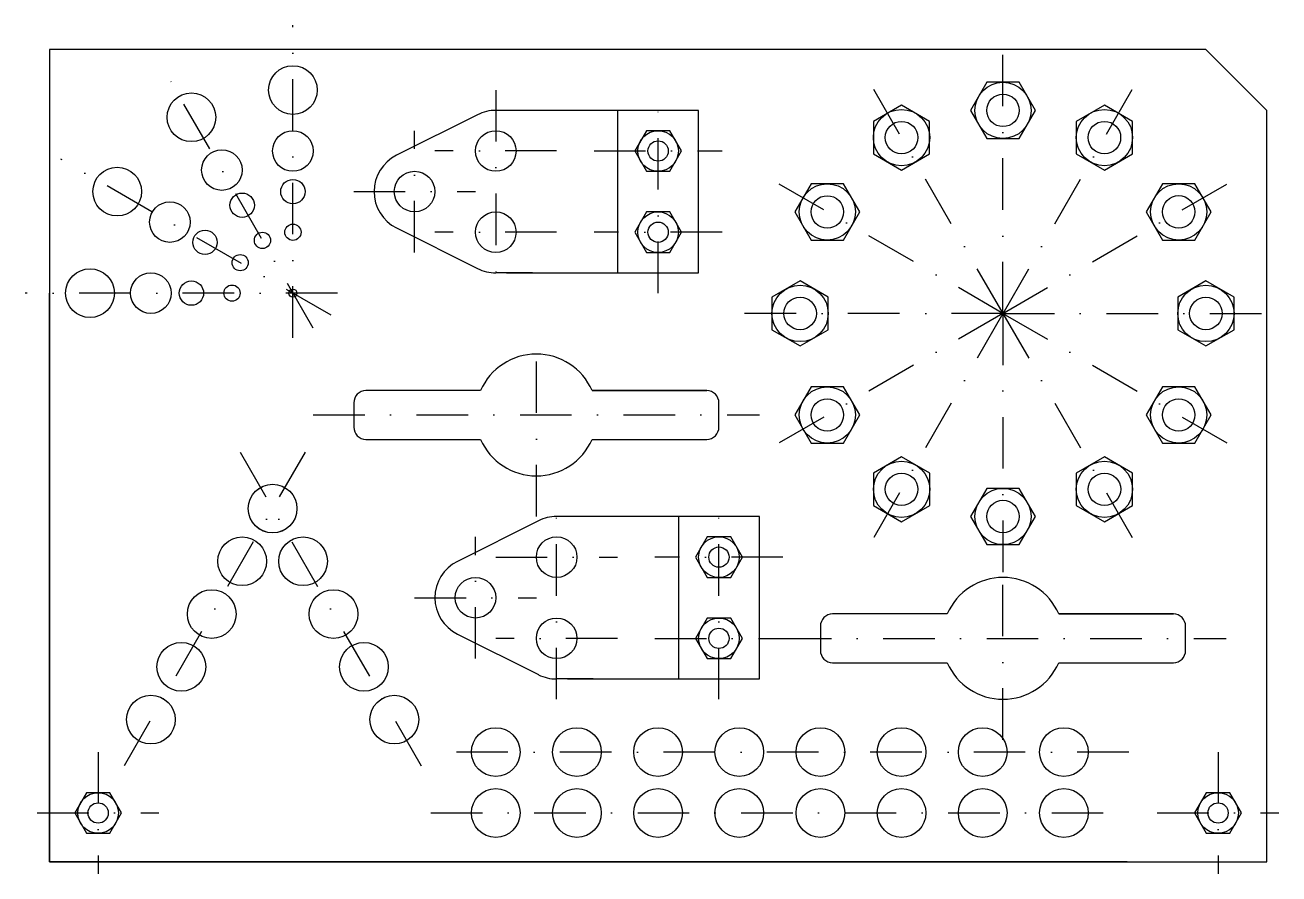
# Model space of a CAD drawing. Header units: millimetres. Extents: x -6 to 303, y -3 to 206.
import ezdxf

# ---------------------------------------------------------------- set-up
doc = ezdxf.new("R2010")
doc.units = ezdxf.units.MM
doc.linetypes.add('DASHDOT', pattern=[25.4, 12.7, -6.35, 0, -6.35])
doc.layers.add('Linha de centro', color=6, linetype='DASHDOT')
doc.layers.add('Peça', color=2, linetype='Continuous')

# ---------------------------------------------------------------- blocks, each defined once
blk = doc.blocks.new('*U3')
blk.add_circle((0, 0), 6)
blk = doc.blocks.new('*U4')
at = {"layer": 'Peça', "color": 0, "linetype": 'ByBlock', "lineweight": -2, "transparency": 16777216}
for p in [(0, 15), (20, 15), (40, 15), (60, 15), (80, 15), (100, 15), (120, 15), (140, 15), (0, 0), (20, 0), (40, 0), (60, 0), (80, 0), (100, 0), (120, 0), (140, 0)]:
    blk.add_blockref('*U3', p, dxfattribs=at)
blk = doc.blocks.new('*U7')
blk.add_circle((6, 6, 0), 6)
blk = doc.blocks.new('*U8')
at = {"layer": 'Peça', "color": 0, "linetype": 'ByBlock', "lineweight": -2, "transparency": 16777216, "rotation": 60.00000000000003}
for p in [(502.33, 100.04, 0), (506.22, 85.55, 0), (510.1, 71.06, 0), (513.98, 56.57, 0), (517.86, 42.08, 0)]:
    blk.add_blockref('*U7', p, dxfattribs=at)
at = {"layer": 'Peça', "color": 0, "linetype": 'ByBlock', "lineweight": -2, "transparency": 16777216}
for p in [(494.14, 102.23, 0), (483.53, 91.63, 0), (472.92, 81.02, 0), (462.32, 70.41, 0), (451.71, 59.81, 0)]:
    blk.add_blockref('*U7', p, dxfattribs=at)
blk = doc.blocks.new('*U12')
blk.add_lwpolyline([(56.93, 54), (50, 58), (43.07, 54), (43.07, 46), (50, 42), (56.93, 46)], close=True)
for radius in [6.93, 4]:
    blk.add_circle((50, 50), radius)
blk = doc.blocks.new('*U13')
at = {"layer": 'Peça', "color": 0, "linetype": 'ByBlock', "lineweight": -2, "transparency": 16777216}
for p, rotation in [((285, 135), 90), ((278.3, 160), 120), ((278.3, 110), 59.99999999999979), ((260, 178.3), 150), ((260, 91.7), 29.99999999999981), ((235, 185), 180), ((210, 178.3), 209.9999999999999), ((210, 91.7), 329.9999999999999), ((191.7, 160), 239.9999999999999), ((191.7, 110), 299.9999999999998), ((185, 135), 269.9999999999999)]:
    blk.add_blockref('*U12', p, dxfattribs=dict(at, rotation=rotation))
blk.add_blockref('*U12', (235, 85), dxfattribs=at)
blk = doc.blocks.new('*U20')
at = {"layer": 'Linha de centro'}
blk.add_line((0, -50), (66.93, -50), dxfattribs=at)
blk = doc.blocks.new('*U21')
at = {"layer": 'Linha de centro', "color": 0, "linetype": 'ByBlock', "lineweight": -2, "transparency": 16777216}
for p, rotation in [((185, 135), 90.00000000000006), ((191.7, 110), 120), ((191.7, 160), 60.00000000000003), ((210, 91.7), 150.0000000000001), ((210, 178.3), 30.00000000000008), ((235, 85), 180), ((260, 91.7), 210), ((278.3, 110), 240), ((285, 135), 270), ((260, 178.3), 330.0000000000001), ((278.3, 160), 300.0000000000001)]:
    blk.add_blockref('*U20', p, dxfattribs=dict(at, rotation=rotation))
blk.add_blockref('*U20', (235, 185), dxfattribs=at)

msp = doc.modelspace()

# ---------------------------------------------------------------- linework, layer by layer
at = {"layer": 'Linha de centro'}
for p, q in [((60, 129), (60, 206)), ((65, 131.34), (27, 197.16)), ((110, 190), (110, 140)), ((150, 140), (150, 190)), ((90, 150), (90, 180)), ((125, 175), (95, 175)), ((134.23, 175), (165.77, 175)), ((69.43, 134.55), (2.84, 173)), ((75, 165), (105, 165)), ((125, 155), (95, 155)), ((165.77, 155), (134.23, 155)), ((71, 140), (-6, 140)), ((120, 85), (120, 125)), ((65, 110), (175, 110)), ((63, 100.82), (17, 21.14)), ((47, 100.82), (93, 21.14)), ((125, 40), (125, 90)), ((165, 40), (165, 90)), ((105, 50), (105, 80)), ((110, 75), (140, 75)), ((180.77, 75), (149.23, 75)), ((235, 30), (235, 70)), ((90, 65), (120, 65)), ((140, 55), (110, 55)), ((149.23, 55), (180, 55)), ((180, 55), (290, 55)), ((12, 27), (12, -3)), ((266, 27), (94, 27)), ((288, 27), (288, -3)), ((-3, 12), (27, 12)), ((94, 12), (266, 12)), ((273, 12), (303, 12))]:
    msp.add_line(p, q, dxfattribs=at)
at = {"layer": 'Peça'}
for p, q in [((285, 200), (0, 200)), ((0, 200), (0, 0)), ((285, 200), (300, 185)), ((105.53, 183.94), (85.53, 173.94)), ((121.19, 185), (110, 185)), ((140, 185), (112.68, 185)), ((160, 185), (140, 185)), ((140, 185), (140, 145)), ((140, 185), (140, 145)), ((160, 145), (160, 185)), ((300, 0), (300, 185)), ((300, 0), (300, 170)), ((85.53, 156.06), (105.53, 146.06)), ((119.02, 145), (110, 145)), ((140, 145), (160, 145)), ((0, 0), (0, 140)), ((106.25, 116), (78, 116)), ((133.75, 116), (162, 116)), ((162, 116), (133.75, 116)), ((75, 113), (75, 107)), ((165, 107), (165, 113)), ((78, 104), (106.25, 104)), ((133.75, 104), (162, 104)), ((120.53, 83.94), (100.53, 73.94)), ((136.19, 85), (125, 85)), ((155, 85), (127.68, 85)), ((175, 85), (155, 85)), ((155, 85), (155, 45)), ((155, 85), (155, 45)), ((175, 45), (175, 85)), ((221.25, 61), (193, 61)), ((248.75, 61), (277, 61)), ((277, 61), (248.75, 61)), ((100.53, 56.06), (120.53, 46.06)), ((190, 58), (190, 52)), ((280, 52), (280, 58)), ((193, 49), (221.25, 49)), ((248.75, 49), (277, 49)), ((134.02, 45), (125, 45)), ((155, 45), (175, 45)), ((0, 0), (300, 0)), ((0, 0), (300, 0)), ((0, 0), (0, 0)), ((265.62, 0), (0, 0))]:
    msp.add_line(p, q, dxfattribs=at)
for points in [[(140, 185), (112.68, 185)], [(112.68, 145), (140, 145)], [(155, 85), (127.68, 85)], [(127.68, 45), (155, 45)]]:
    msp.add_lwpolyline(points, dxfattribs=at)
for points in [[(152.89, 170), (155.77, 175), (152.89, 180), (147.11, 180), (144.23, 175), (147.11, 170)], [(152.89, 150), (155.77, 155), (152.89, 160), (147.11, 160), (144.23, 155), (147.11, 150)], [(107.68, 146.34)], [(167.89, 70), (170.77, 75), (167.89, 80), (162.11, 80), (159.23, 75), (162.11, 70)], [(167.89, 50), (170.77, 55), (167.89, 60), (162.11, 60), (159.23, 55), (162.11, 50)], [(14.89, 7), (17.77, 12), (14.89, 17), (9.11, 17), (6.23, 12), (9.11, 7)], [(290.89, 7), (293.77, 12), (290.89, 17), (285.11, 17), (282.23, 12), (285.11, 7)]]:
    msp.add_lwpolyline(points, close=True, dxfattribs=at)
for centre, radius in [((60, 190), 6), ((35, 183.3), 6), ((60, 175), 5), ((110, 175), 5), ((150, 175), 5), ((150, 175), 2.5), ((42.5, 170.31), 5), ((16.7, 165), 6), ((90, 165), 5), ((60, 165), 3), ((47.5, 161.65), 3), ((29.69, 157.5), 5), ((110, 155), 5), ((150, 155), 5), ((38.35, 152.5), 3), ((52.5, 152.99), 2), ((60, 155), 2), ((150, 155), 2.5), ((150, 155), 2.5), ((47.01, 147.5), 2), ((10, 140), 6), ((25, 140), 5), ((35, 140), 3), ((45, 140), 2), ((60, 140), 1), ((60, 140), 1), ((125, 75), 5), ((165, 75), 5), ((165, 75), 2.5), ((105, 65), 5), ((125, 55), 5), ((165, 55), 5), ((165, 55), 2.5), ((165, 55), 2.5), ((12, 12), 5), ((288, 12), 5), ((12, 12), 2.5), ((288, 12), 2.5)]:
    msp.add_circle(centre, radius, dxfattribs=at)
for centre, radius, start, end in [((110, 175), 10, 90, 116.5651), ((90, 165), 10, 116.5651, 243.4349), ((110, 155), 10, 243.4349, 270), ((120, 110), 15, 23.5782, 156.4218), ((78, 113), 3, 90, 180), ((162, 113), 3, 0, 90), ((78, 107), 3, 180, 270), ((162, 107), 3, 270, 0), ((120, 110), 15, 203.5782, 336.4218), ((125, 75), 10, 90, 116.5651), ((105, 65), 10, 116.5651, 243.4349), ((235, 55), 15, 23.5782, 156.4218), ((193, 58), 3, 90, 180), ((277, 58), 3, 0, 90), ((193, 52), 3, 180, 270), ((277, 52), 3, 270, 0), ((235, 55), 15, 203.5782, 336.4218), ((125, 55), 10, 243.4349, 270)]:
    msp.add_arc(centre, radius, start, end, dxfattribs=at)

# ---------------------------------------------------------------- block references
at = {"layer": 'Linha de centro'}
msp.add_blockref('*U21', (0, 0), dxfattribs=at)
at = {"layer": 'Peça'}
for name, p in [('*U13', (0, 0)), ('*U4', (110, 12))]:
    msp.add_blockref(name, p, dxfattribs=at)
at = {"layer": 'Peça', "rotation": 15}
msp.add_blockref('*U8', (-400.08, -147.03), dxfattribs=at)

doc.saveas('drawing.dxf')
